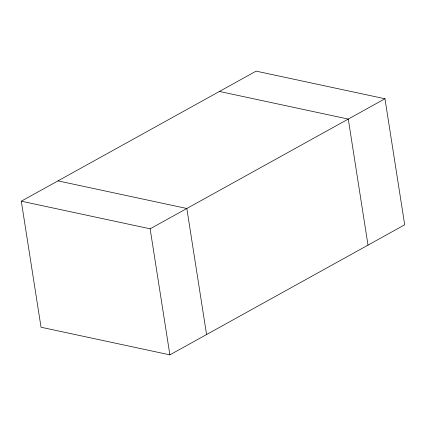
<?xml version="1.0" encoding="UTF-8"?>
<svg xmlns="http://www.w3.org/2000/svg" width="426" height="426" viewBox="0 0 426 426"><rect width="100%" height="100%" fill="white"/><g stroke="black" fill="none" stroke-linecap="round" stroke-linejoin="round"><path stroke-width="0.64" d="M21.3 201.194L256.122 71.137L384.96 98.757L404.7 224.806L169.878 354.863L41.04 327.243L21.3 201.194L150.138 228.815L384.96 98.757M219.433 91.457L348.271 119.078L368.011 245.126M57.989 180.874L186.833 208.495L206.567 334.543M150.138 228.815L169.878 354.863"/></g></svg>
